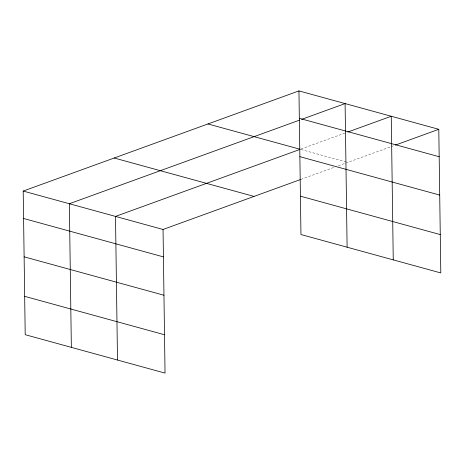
<?xml version="1.0" encoding="UTF-8"?>
<svg xmlns="http://www.w3.org/2000/svg" width="464" height="464" viewBox="0 0 464 464"><rect width="100%" height="100%" fill="white"/><g stroke="black" fill="none" stroke-linecap="round" stroke-linejoin="round"><path stroke-width="0.35" stroke-dasharray="2.32 1.74" d="M300.927 149.06L345.75 132.779M300.916 179.394L334.886 167.057M338.285 165.822L345.077 163.351M345.755 163.108L393.298 145.841M300.939 149.495L346.417 161.988"/><path stroke-width="0.7" d="M300.237 179.638L163.044 229.471L165.045 373.097L25.207 334.689L23.2 191.064L298.955 90.903L438.793 129.311L440.8 272.936L300.956 234.529L298.955 90.903M299.599 120.106L69.351 203.737L71.352 347.362M301.641 119.364L345.1 103.582L347.107 247.202M347.785 132.043L391.251 116.255L393.252 259.881M395.334 145.099L438.793 129.311M299.338 118.326L439.176 156.733M207.953 123.958L300.249 149.309L115.495 216.415L117.502 360.035M299.872 156.67L439.715 195.083M300.423 196.179L440.266 234.593M114.196 158.009L254.04 196.423M23.2 191.064L163.044 229.471M23.583 218.48L163.427 256.894M24.116 256.83L163.96 295.237M24.667 296.339L164.511 334.747"/></g></svg>
